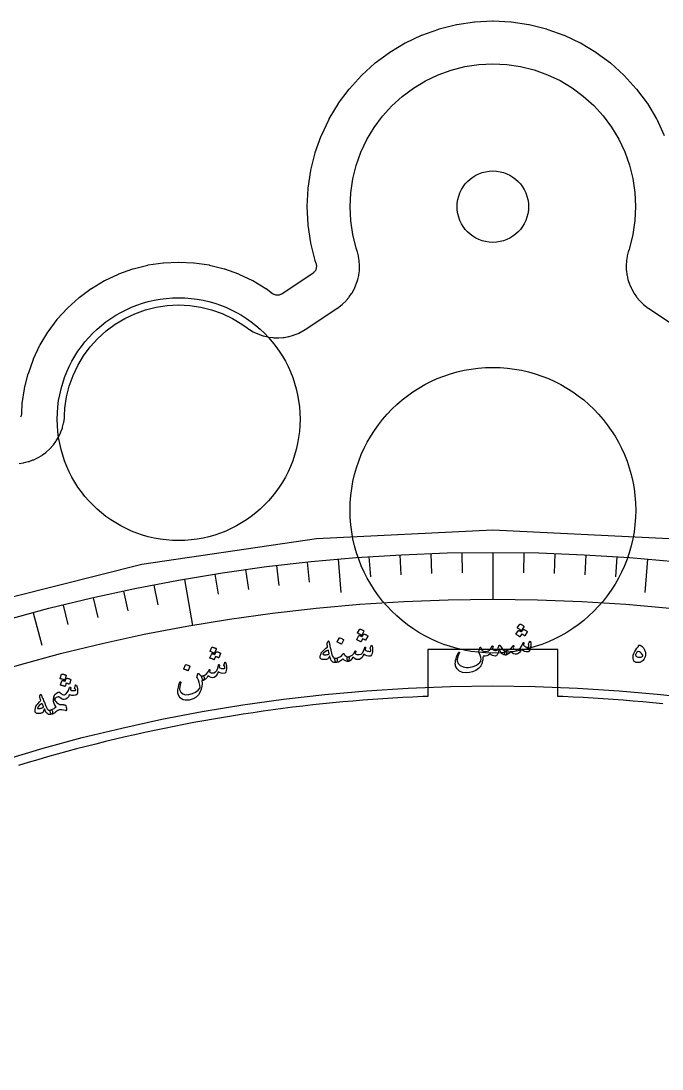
# Model space of a CAD drawing. Header units: millimetres. Extents: x -68 to 68, y -68 to 87.
# Drawn here: x -17.84 to 6.4, y 47.62 to 87.24 of the extents above; entities that cross this region are included whole.
import ezdxf

# ---------------------------------------------------------------- set-up
doc = ezdxf.new("R2010")
doc.units = ezdxf.units.MM
for name, color, linetype in [('CUT_INNER', 6, 'Continuous'), ('CUT_OUTER', 1, 'Continuous'), ('ENGRAVE', 7, 'Continuous'), ('ENGRAVE_FINE', 8, 'Continuous'), ('TEXT', 5, 'Continuous')]:
    doc.layers.add(name, color=color, linetype=linetype)

msp = doc.modelspace()

# ---------------------------------------------------------------- linework, layer by layer
at = {"layer": 'CUT_INNER'}
msp.add_lwpolyline([(6.4308, 61.4268), (6.0538, 61.4651), (5.6765, 61.5011), (5.2991, 61.5348), (4.9214, 61.5661), (4.5435, 61.5952), (4.1655, 61.6219), (3.7873, 61.6463), (3.409, 61.6683), (3.0305, 61.6881), (2.652, 61.7055), (2.4625, 61.7131), (2.4625, 63.4825), (-2.4625, 63.4825), (-2.4625, 61.7131), (-2.652, 61.7055), (-3.0305, 61.6881), (-3.409, 61.6683), (-3.7873, 61.6463), (-4.1655, 61.6219), (-4.5435, 61.5952), (-4.9214, 61.5661), (-5.2991, 61.5348), (-5.6765, 61.5011), (-6.0538, 61.4651), (-6.4308, 61.4268), (-6.8076, 61.3862), (-7.1841, 61.3433), (-7.5604, 61.298), (-7.9364, 61.2505), (-8.312, 61.2006), (-8.6874, 61.1485), (-9.0624, 61.094), (-9.4371, 61.0373), (-9.8115, 60.9782), (-10.1854, 60.9169), (-10.559, 60.8532), (-10.9322, 60.7873), (-11.305, 60.7191), (-11.6774, 60.6485), (-12.0493, 60.5758), (-12.4207, 60.5007), (-12.7917, 60.4233), (-13.1622, 60.3437), (-13.5322, 60.2618), (-13.9017, 60.1776), (-14.2707, 60.0912), (-14.6392, 60.0025), (-15.0071, 59.9116), (-15.3744, 59.8183), (-15.7411, 59.7229), (-16.1073, 59.6252), (-16.4728, 59.5252), (-16.8378, 59.423), (-17.2021, 59.3186), (-17.5657, 59.2119), (-17.9287, 59.103)], dxfattribs=at)
for centre, radius in [((0, 80.2248), 1.35), ((-11.88, 72.1923), 4.59), ((0, 68.7498), 5.4)]:
    msp.add_circle(centre, radius, dxfattribs=at)
at = {"layer": 'CUT_OUTER'}
msp.add_lwpolyline([(-17.8515, 72.2733), (-17.8376, 72.2992), (-17.8263, 72.3264), (-17.8178, 72.3546), (-17.8121, 72.3835), (-17.8092, 72.4128), (-17.7918, 72.7671), (-17.7903, 72.7818), (-17.7069, 73.3438), (-17.7041, 73.3583), (-17.566, 73.9094), (-17.5617, 73.9235), (-17.3703, 74.4585), (-17.3647, 74.4721), (-17.1218, 74.9857), (-17.1148, 74.9987), (-16.8227, 75.486), (-16.8145, 75.4983), (-16.4761, 75.9547), (-16.4667, 75.966), (-16.0852, 76.387), (-16.0748, 76.3974), (-15.6538, 76.779), (-15.6424, 76.7883), (-15.186, 77.1268), (-15.1738, 77.135), (-14.6864, 77.4271), (-14.6734, 77.434), (-14.1598, 77.677), (-14.1462, 77.6826), (-13.6112, 77.874), (-13.5971, 77.8783), (-13.046, 78.0163), (-13.0316, 78.0192), (-12.4695, 78.1026), (-12.4549, 78.104), (-11.8874, 78.1319), (-11.8726, 78.1319), (-11.3051, 78.104), (-11.2905, 78.1026), (-10.7284, 78.0192), (-10.714, 78.0163), (-10.1629, 77.8783), (-10.1488, 77.874), (-9.6138, 77.6826), (-9.6002, 77.677), (-9.0866, 77.434), (-9.0736, 77.4271), (-8.5862, 77.135), (-8.574, 77.1268), (-8.3283, 76.9446), (-8.3029, 76.9277), (-8.2759, 76.9135), (-8.2476, 76.902), (-8.2182, 76.8935), (-8.1882, 76.8881), (-8.1577, 76.8857), (-8.1272, 76.8864), (-8.0969, 76.8903), (-8.0671, 76.8972), (-8.0382, 76.907), (-8.0105, 76.9198), (-7.9842, 76.9353), (-6.7941, 77.7221), (-6.7711, 77.7389), (-6.7498, 77.7579), (-6.7304, 77.7787), (-6.7131, 77.8013), (-6.698, 77.8255), (-6.6852, 77.851), (-6.6749, 77.8776), (-6.6672, 77.905), (-6.6621, 77.933), (-6.6598, 77.9614), (-6.6601, 77.9899), (-6.6631, 78.0183), (-6.6688, 78.0462), (-6.6771, 78.0734), (-6.7152, 78.18), (-6.7195, 78.1941), (-6.8833, 78.8481), (-6.8862, 78.8625), (-6.9851, 79.5294), (-6.9866, 79.544), (-7.0196, 80.2174), (-7.0196, 80.2321), (-6.9866, 80.9055), (-6.9851, 80.9201), (-6.8862, 81.587), (-6.8833, 81.6014), (-6.7195, 82.2554), (-6.7152, 82.2695), (-6.4881, 82.9043), (-6.4825, 82.9179), (-6.1942, 83.5273), (-6.1873, 83.5403), (-5.8407, 84.1186), (-5.8325, 84.1308), (-5.4309, 84.6723), (-5.4216, 84.6837), (-4.9688, 85.1832), (-4.9584, 85.1936), (-4.4589, 85.6464), (-4.4475, 85.6557), (-3.906, 86.0573), (-3.8938, 86.0655), (-3.3155, 86.4121), (-3.3025, 86.419), (-2.6931, 86.7073), (-2.6795, 86.7129), (-2.0447, 86.94), (-2.0307, 86.9443), (-1.3767, 87.1081), (-1.3622, 87.111), (-0.6954, 87.2099), (-0.6807, 87.2113), (-0.0074, 87.2444), (0.0074, 87.2444), (0.6807, 87.2113), (0.6954, 87.2099), (1.3622, 87.111), (1.3767, 87.1081), (2.0307, 86.9443), (2.0447, 86.94), (2.6795, 86.7129), (2.6931, 86.7073), (3.3025, 86.419), (3.3155, 86.4121), (3.8938, 86.0655), (3.906, 86.0573), (4.4475, 85.6557), (4.4589, 85.6464), (4.9584, 85.1936), (4.9688, 85.1832), (5.4216, 84.6837), (5.4309, 84.6723), (5.8325, 84.1308), (5.8407, 84.1186), (6.1873, 83.5403), (6.1942, 83.5273), (6.4825, 82.9179)], dxfattribs=at)
at = {"layer": 'ENGRAVE'}
for points in [[(-17.906, 70.5185), (-17.7487, 70.5419), (-17.7199, 70.5476), (-17.5657, 70.5862), (-17.5375, 70.5948), (-17.3878, 70.6483), (-17.3606, 70.6596), (-17.2169, 70.7276), (-17.1909, 70.7415), (-17.0546, 70.8232), (-17.0301, 70.8395), (-16.9024, 70.9342), (-16.8796, 70.9529), (-16.7618, 71.0597), (-16.741, 71.0805), (-16.6342, 71.1983), (-16.6156, 71.2211), (-16.5209, 71.3487), (-16.5045, 71.3732), (-16.4228, 71.5096), (-16.4089, 71.5356), (-16.3409, 71.6793), (-16.3297, 71.7065), (-16.2761, 71.8562), (-16.2676, 71.8843), (-16.2289, 72.0385), (-16.2232, 72.0674), (-16.1999, 72.2247), (-16.197, 72.254), (-16.1911, 72.3333), (-16.1776, 72.6092), (-16.1158, 73.0294), (-16.0133, 73.4405), (-15.8711, 73.8396), (-15.6904, 74.2229), (-15.473, 74.5866), (-15.221, 74.9272), (-14.9368, 75.2416), (-14.6232, 75.5265), (-14.2832, 75.7793), (-13.9201, 75.9976), (-13.5372, 76.1792), (-13.1385, 76.3225), (-12.7276, 76.426), (-12.3085, 76.4886), (-11.8853, 76.51), (-11.4621, 76.4897), (-11.0429, 76.428), (-10.6318, 76.3256), (-10.2326, 76.1833), (-9.8494, 76.0027), (-9.485, 75.7848), (-9.2904, 75.6413), (-9.2259, 75.596), (-9.2005, 75.5791), (-9.0587, 75.4948), (-9.0317, 75.4805), (-8.882, 75.4111), (-8.8537, 75.3997), (-8.6978, 75.3459), (-8.6685, 75.3374), (-8.5079, 75.2996), (-8.4779, 75.2942), (-8.3143, 75.273), (-8.2838, 75.2706), (-8.119, 75.2662), (-8.0884, 75.2669), (-7.924, 75.2792), (-7.8937, 75.2831), (-7.7313, 75.3121), (-7.7015, 75.319), (-7.543, 75.3643), (-7.5141, 75.3742), (-7.3609, 75.4354), (-7.3332, 75.4482), (-7.187, 75.5247), (-7.1607, 75.5402), (-7.0908, 75.584), (-5.9007, 76.3707), (-5.8375, 76.4147), (-5.8145, 76.4315), (-5.6948, 76.5282), (-5.6735, 76.5471), (-5.5635, 76.6547), (-5.5441, 76.6755), (-5.4448, 76.7931), (-5.4274, 76.8157), (-5.3397, 76.9421), (-5.3246, 76.9663), (-5.2493, 77.1004), (-5.2365, 77.1259), (-5.1743, 77.2666), (-5.164, 77.2932), (-5.1154, 77.4392), (-5.1077, 77.4666), (-5.0731, 77.6166), (-5.068, 77.6446), (-5.0479, 77.7972), (-5.0455, 77.8256), (-5.0399, 77.9793), (-5.0402, 78.0078), (-5.0492, 78.1614), (-5.0522, 78.1898), (-5.0757, 78.3418), (-5.0814, 78.3697), (-5.1193, 78.5189), (-5.1276, 78.5461), (-5.1518, 78.6192), (-5.1634, 78.6517), (-5.2929, 79.1662), (-5.3711, 79.6901), (-5.3977, 80.2191), (-5.3722, 80.7482), (-5.2951, 81.2723), (-5.1669, 81.7862), (-4.989, 82.2852), (-4.763, 82.7642), (-4.4912, 83.2189), (-4.1761, 83.6447), (-3.8207, 84.0375), (-3.4286, 84.3937), (-3.0035, 84.7096), (-2.5494, 84.9824), (-2.0708, 85.2094), (-1.5723, 85.3884), (-1.0586, 85.5176), (-0.5347, 85.5959), (-0.0057, 85.6225), (0.5234, 85.597), (1.0475, 85.5198), (1.5615, 85.3917), (2.0604, 85.2137), (2.5395, 84.9878), (2.9941, 84.7159), (3.4199, 84.4008), (3.8127, 84.0455), (4.1689, 83.6534), (4.4849, 83.2283), (4.7577, 82.7742), (4.9846, 82.2956), (5.1636, 81.797), (5.2929, 81.2834), (5.3711, 80.7595), (5.3977, 80.2304), (5.3722, 79.7013), (5.2951, 79.1773), (5.166, 78.6597), (5.1487, 78.6106), (5.1276, 78.5461), (5.1193, 78.5189), (5.0814, 78.3697), (5.0757, 78.3418), (5.0522, 78.1898), (5.0492, 78.1614), (5.0402, 78.0078), (5.0399, 77.9793), (5.0455, 77.8256), (5.0479, 77.7972), (5.068, 77.6446), (5.0731, 77.6166), (5.1077, 77.4666), (5.1154, 77.4392), (5.164, 77.2932), (5.1743, 77.2666), (5.2365, 77.1259), (5.2493, 77.1004), (5.3246, 76.9663), (5.3397, 76.9421), (5.4274, 76.8157), (5.4448, 76.7931), (5.5441, 76.6755), (5.5635, 76.6547), (5.6735, 76.5471), (5.6948, 76.5282), (5.8145, 76.4315), (5.8375, 76.4147), (5.9007, 76.3707), (7.0908, 75.584)], [(6.6652, 67.6726), (0, 68), (-6.6652, 67.6726), (-13.2661, 66.6934), (-19.7394, 65.0719)], [(0, 67.1557), (0, 65.3886)], [(-5.853, 66.9002), (-5.743, 65.6428)], [(5.853, 66.9002), (5.743, 65.6428)], [(-11.6615, 66.1355), (-11.3546, 64.3952)], [(-17.3812, 64.8675), (-17.0545, 63.6482)]]:
    msp.add_lwpolyline(points, dxfattribs=at)
for radius in [67.1557, 65.3886, 62.1068]:
    msp.add_circle((0, 0), radius, dxfattribs=at)
at = {"layer": 'ENGRAVE_FINE'}
for points in [[(-4.6845, 66.9922), (-4.6317, 66.2367)], [(-3.5147, 67.0637), (-3.475, 66.3074)], [(-2.3437, 67.1148), (-2.3173, 66.358)], [(-1.172, 67.1455), (-1.1588, 66.3883)], [(1.172, 67.1455), (1.1588, 66.3883)], [(2.3437, 67.1148), (2.3173, 66.358)], [(3.5147, 67.0637), (3.475, 66.3074)], [(4.6845, 66.9922), (4.6317, 66.2367)], [(-8.1842, 66.6552), (-8.0919, 65.9035)], [(-7.0197, 66.7879), (-6.9405, 66.0347)], [(-10.5055, 66.329), (-10.387, 65.5809)], [(-9.3463, 66.5022), (-9.2409, 65.7522)], [(-12.8139, 65.9219), (-12.6694, 65.1785)], [(-15.1068, 65.4346), (-14.9364, 64.6966)], [(-13.9625, 65.6882), (-13.805, 64.9474)], [(-16.2464, 65.1609), (-16.0632, 64.4261)]]:
    msp.add_lwpolyline(points, dxfattribs=at)
at = {"layer": 'TEXT'}
for points in [[(-5.0348, 64.2514), (-5.0326, 64.2539), (-5.0294, 64.2556), (-5.0251, 64.2564), (-5.0199, 64.2563), (-5.0005, 64.2508), (-4.9818, 64.2446), (-4.9636, 64.2376), (-4.9459, 64.2299), (-4.9286, 64.2212), (-4.9117, 64.2117), (-4.895, 64.2011), (-4.8786, 64.1896), (-4.8745, 64.1853), (-4.8722, 64.1811), (-4.8719, 64.1769), (-4.8735, 64.1729), (-4.9538, 64.0229), (-4.957, 64.02), (-4.9612, 64.0194), (-4.9666, 64.0212), (-4.9731, 64.0251), (-4.9788, 64.0285), (-4.9876, 64.0335), (-4.9997, 64.0401), (-5.0151, 64.0484), (-5.0339, 64.0583), (-5.0565, 64.0698), (-5.0827, 64.0828), (-5.1127, 64.0975), (-5.1167, 64.1), (-5.1189, 64.1027), (-5.1191, 64.1055), (-5.1174, 64.1085)], [(1.1486, 64.2417), (1.151, 64.244), (1.1544, 64.2454), (1.1587, 64.2458), (1.1639, 64.2452), (1.1826, 64.2379), (1.2006, 64.2299), (1.218, 64.2212), (1.2348, 64.2118), (1.2511, 64.2016), (1.267, 64.1904), (1.2826, 64.1783), (1.2977, 64.1652), (1.3006, 64.1613), (1.3018, 64.1571), (1.3014, 64.1528), (1.2993, 64.1482), (1.2052, 64.0065), (1.2027, 64.0047), (1.199, 64.0048), (1.1942, 64.0068), (1.1882, 64.0106), (1.1843, 64.0133), (1.1781, 64.0174), (1.1697, 64.023), (1.1591, 64.0301), (1.1462, 64.0384), (1.1311, 64.048), (1.1138, 64.0588), (1.0942, 64.0708), (1.026, 63.9662), (1.0226, 63.9637), (1.0183, 63.9635), (1.0132, 63.9657), (1.0071, 63.9703), (1.0018, 63.9742), (0.9934, 63.98), (0.9821, 63.9877), (0.9676, 63.9974), (0.9498, 64.009), (0.9286, 64.0225), (0.9037, 64.0379), (0.8753, 64.0553), (0.8724, 64.0582), (0.8711, 64.0611), (0.8715, 64.0639), (0.8736, 64.0667), (0.9688, 64.2013), (0.9712, 64.2036), (0.9746, 64.2049), (0.9788, 64.2053), (0.9841, 64.2048), (0.9973, 64.1997), (1.0104, 64.1942), (1.0233, 64.1884), (1.0361, 64.1823), (1.0487, 64.1756), (1.0609, 64.1684), (1.0727, 64.1606), (1.0842, 64.1522)], [(1.0202, 64.4402), (1.0226, 64.4426), (1.026, 64.4439), (1.0303, 64.4443), (1.0356, 64.4438), (1.0543, 64.4365), (1.0724, 64.4285), (1.0898, 64.4199), (1.1067, 64.4105), (1.1231, 64.4003), (1.1391, 64.3892), (1.1547, 64.3771), (1.1699, 64.3641), (1.1737, 64.3594), (1.1755, 64.355), (1.1754, 64.3509), (1.1734, 64.347), (1.0794, 64.2052), (1.076, 64.2026), (1.0717, 64.2025), (1.0665, 64.2047), (1.0604, 64.2092), (1.0551, 64.2131), (1.0467, 64.2189), (1.0353, 64.2266), (1.0208, 64.2363), (1.003, 64.2479), (0.9816, 64.2615), (0.9567, 64.277), (0.9282, 64.2944), (0.9244, 64.2973), (0.9226, 64.3001), (0.9226, 64.3029), (0.9246, 64.3057)], [(-6.2296, 63.7956), (-6.2196, 63.8085), (-6.211, 63.8107), (-6.2037, 63.8024), (-6.1978, 63.7836), (-6.1954, 63.7721), (-6.1918, 63.7562), (-6.1871, 63.7359), (-6.1813, 63.7112), (-6.1744, 63.6819), (-6.1665, 63.6477), (-6.1577, 63.6086), (-6.148, 63.5646), (-6.1384, 63.5213), (-6.1298, 63.4826), (-6.1223, 63.4485), (-6.1158, 63.4188), (-6.1104, 63.3938), (-6.106, 63.3735), (-6.1027, 63.358), (-6.1004, 63.3473), (-6.0842, 63.2797), (-6.0652, 63.2278), (-6.0436, 63.1916), (-6.0191, 63.1711), (-6.0026, 63.1638), (-5.9831, 63.1598), (-5.9606, 63.1592), (-5.9351, 63.162), (-5.9197, 63.1609), (-5.9074, 63.1546), (-5.8982, 63.143), (-5.892, 63.1262), (-5.8884, 63.1056), (-5.8872, 63.0845), (-5.8882, 63.0629), (-5.8916, 63.0409), (-5.8968, 63.0219), (-5.9031, 63.0076), (-5.9106, 62.9979), (-5.9192, 62.9928), (-5.9682, 62.9887), (-6.0112, 62.9936), (-6.0482, 63.0076), (-6.0794, 63.0307), (-6.1071, 63.0663), (-6.1318, 63.1143), (-6.1536, 63.1746), (-6.1723, 63.2474), (-6.1944, 63.1998), (-6.2178, 63.1618), (-6.2427, 63.1334), (-6.269, 63.1145), (-6.291, 63.1065), (-6.3173, 63.1017), (-6.348, 63.0999), (-6.383, 63.1012), (-6.4202, 63.1057), (-6.4518, 63.1122), (-6.4776, 63.1208), (-6.4977, 63.1313), (-6.5145, 63.1451), (-6.5263, 63.1601), (-6.5329, 63.1764), (-6.5345, 63.1939), (-6.5324, 63.2162), (-6.5275, 63.2411), (-6.5198, 63.2687), (-6.5093, 63.299), (-6.4972, 63.3295), (-6.4864, 63.354), (-6.4769, 63.3724), (-6.4687, 63.3847), (-6.4212, 63.4365), (-6.3686, 63.4859), (-6.311, 63.5329), (-6.2483, 63.5776), (-6.2543, 63.6134), (-6.2591, 63.6443), (-6.2628, 63.6704), (-6.2652, 63.6916), (-6.2659, 63.7096), (-6.2643, 63.7258), (-6.2604, 63.7405), (-6.2541, 63.7534)], [(-5.8035, 63.9192), (-5.8013, 63.9218), (-5.7981, 63.9235), (-5.7939, 63.9243), (-5.7886, 63.9244), (-5.7504, 63.9129), (-5.7141, 63.8979), (-5.6796, 63.8794), (-5.6469, 63.8574), (-5.6437, 63.8539), (-5.642, 63.8503), (-5.642, 63.8465), (-5.6437, 63.8425), (-5.7199, 63.6917), (-5.7229, 63.688), (-5.7271, 63.6868), (-5.7325, 63.6881), (-5.739, 63.6919), (-5.7446, 63.6952), (-5.7535, 63.7001), (-5.7657, 63.7065), (-5.7811, 63.7146), (-5.7999, 63.7243), (-5.8225, 63.7355), (-5.8488, 63.7483), (-5.8789, 63.7626), (-5.8829, 63.765), (-5.8851, 63.7677), (-5.8854, 63.7705), (-5.8837, 63.7735)], [(-4.8883, 64.0658), (-4.8861, 64.0683), (-4.8829, 64.07), (-4.8787, 64.0708), (-4.8734, 64.0707), (-4.8542, 64.0652), (-4.8355, 64.0589), (-4.8173, 64.0519), (-4.7997, 64.0441), (-4.7825, 64.0354), (-4.7656, 64.0258), (-4.749, 64.0152), (-4.7327, 64.0036), (-4.7294, 64), (-4.7278, 63.9959), (-4.7279, 63.9916), (-4.7295, 63.9868), (-4.8099, 63.8369), (-4.8122, 63.8349), (-4.8159, 63.8346), (-4.8209, 63.8361), (-4.8272, 63.8394), (-4.8314, 63.8417), (-4.8379, 63.8452), (-4.8468, 63.85), (-4.858, 63.856), (-4.8716, 63.8631), (-4.8875, 63.8713), (-4.9058, 63.8804), (-4.9264, 63.8905), (-4.9846, 63.78), (-4.9877, 63.7771), (-4.9919, 63.7766), (-4.9973, 63.7783), (-5.0038, 63.7823), (-5.0094, 63.7856), (-5.0182, 63.7906), (-5.0303, 63.7972), (-5.0456, 63.8055), (-5.0644, 63.8154), (-5.0868, 63.8268), (-5.113, 63.8399), (-5.1429, 63.8545), (-5.1461, 63.8571), (-5.1476, 63.8598), (-5.1475, 63.8627), (-5.1457, 63.8657), (-5.0636, 64.0086), (-5.0614, 64.0111), (-5.0582, 64.0128), (-5.0539, 64.0136), (-5.0487, 64.0136), (-5.0351, 64.0097), (-5.0215, 64.0055), (-5.0081, 64.0009), (-4.9947, 63.996), (-4.9816, 63.9906), (-4.9688, 63.9845), (-4.9563, 63.9779), (-4.9441, 63.9706)], [(1.4019, 63.7929), (1.4061, 63.7957), (1.411, 63.7946), (1.4164, 63.7898), (1.4225, 63.7812), (1.4289, 63.7666), (1.4335, 63.746), (1.4364, 63.7192), (1.4374, 63.6864), (1.4371, 63.6491), (1.4343, 63.6128), (1.4289, 63.5775), (1.421, 63.5433), (1.3985, 63.4767), (1.3742, 63.4291), (1.3479, 63.4004), (1.3197, 63.3906), (1.2536, 63.3959), (1.1927, 63.4144), (1.1369, 63.4462), (1.0862, 63.4913), (1.0497, 63.4222), (1.007, 63.3685), (0.958, 63.3302), (0.9027, 63.3073), (0.845, 63.3029), (0.7868, 63.3183), (0.7281, 63.3534), (0.6689, 63.4084), (0.6198, 63.3469), (0.572, 63.3031), (0.5253, 63.277), (0.4797, 63.2685), (0.4706, 63.2738), (0.462, 63.2894), (0.454, 63.3154), (0.4465, 63.3518), (0.4439, 63.3877), (0.4488, 63.4141), (0.4611, 63.431), (0.481, 63.4384), (0.568, 63.4574), (0.6444, 63.495), (0.7102, 63.5513), (0.7656, 63.6263), (0.7686, 63.6304), (0.7718, 63.6333), (0.7753, 63.635), (0.7789, 63.6356), (0.7834, 63.635), (0.7874, 63.6336), (0.7909, 63.6312), (0.794, 63.6278), (0.7956, 63.6177), (0.7912, 63.6005), (0.7809, 63.5763), (0.7646, 63.5451), (0.7852, 63.5207), (0.8174, 63.5024), (0.8611, 63.4904), (0.9165, 63.4846), (0.9858, 63.4981), (1.047, 63.5444), (1.1002, 63.6236), (1.1453, 63.7358), (1.1475, 63.7415), (1.1502, 63.7456), (1.1533, 63.748), (1.1568, 63.7488), (1.1622, 63.7482), (1.1667, 63.7467), (1.1706, 63.7443), (1.1737, 63.7409), (1.176, 63.7361), (1.1773, 63.7314), (1.1777, 63.7267), (1.1772, 63.722), (1.1568, 63.643), (1.1785, 63.623), (1.2047, 63.6053), (1.2355, 63.5899), (1.2707, 63.5767), (1.3051, 63.5678), (1.3314, 63.5655), (1.3495, 63.5697), (1.3595, 63.5805), (1.3631, 63.5972), (1.3618, 63.621), (1.3557, 63.6521), (1.3448, 63.6903), (1.3471, 63.701), (1.3573, 63.7217), (1.3756, 63.7523), (1.4019, 63.7929)], [(-10.4609, 63.3947), (-10.459, 63.3974), (-10.4559, 63.3993), (-10.4518, 63.4005), (-10.4465, 63.4009), (-10.4269, 63.3971), (-10.4077, 63.3924), (-10.389, 63.387), (-10.3708, 63.3808), (-10.3529, 63.3737), (-10.3352, 63.3656), (-10.3178, 63.3565), (-10.3005, 63.3464), (-10.2969, 63.343), (-10.295, 63.3391), (-10.2946, 63.3348), (-10.2959, 63.3299), (-10.3628, 63.1736), (-10.365, 63.1713), (-10.3686, 63.1707), (-10.3737, 63.1718), (-10.3803, 63.1745), (-10.3847, 63.1765), (-10.3915, 63.1794), (-10.4007, 63.1834), (-10.4125, 63.1884), (-10.4266, 63.1943), (-10.4432, 63.201), (-10.4622, 63.2085), (-10.4836, 63.2168), (-10.5319, 63.1016), (-10.5347, 63.0985), (-10.5389, 63.0976), (-10.5444, 63.0988), (-10.5512, 63.1022), (-10.5571, 63.105), (-10.5663, 63.1092), (-10.5789, 63.1148), (-10.5949, 63.1217), (-10.6145, 63.1299), (-10.6378, 63.1393), (-10.6651, 63.1501), (-10.6961, 63.1621), (-10.6995, 63.1643), (-10.7013, 63.1669), (-10.7014, 63.1698), (-10.6999, 63.1729), (-10.6305, 63.3224), (-10.6286, 63.3252), (-10.6255, 63.3271), (-10.6214, 63.3283), (-10.6161, 63.3287), (-10.6022, 63.326), (-10.5884, 63.323), (-10.5746, 63.3197), (-10.5609, 63.3159), (-10.5473, 63.3117), (-10.534, 63.3068), (-10.521, 63.3012), (-10.5082, 63.295)], [(-10.6231, 63.5668), (-10.6211, 63.5695), (-10.618, 63.5715), (-10.6139, 63.5726), (-10.6086, 63.573), (-10.5889, 63.5693), (-10.5697, 63.5647), (-10.5509, 63.5593), (-10.5326, 63.5531), (-10.5147, 63.5461), (-10.4969, 63.538), (-10.4794, 63.5289), (-10.4621, 63.5189), (-10.4576, 63.5149), (-10.455, 63.5109), (-10.4543, 63.5069), (-10.4555, 63.5027), (-10.5225, 63.3462), (-10.5253, 63.3431), (-10.5295, 63.3422), (-10.535, 63.3434), (-10.5419, 63.3468), (-10.5478, 63.3497), (-10.5571, 63.3539), (-10.5697, 63.3594), (-10.5857, 63.3663), (-10.6053, 63.3745), (-10.6288, 63.384), (-10.6561, 63.3947), (-10.6872, 63.4067), (-10.6915, 63.4089), (-10.6938, 63.4113), (-10.6943, 63.4141), (-10.6929, 63.4172)], [(-6.2238, 63.4642), (-6.2898, 63.4342), (-6.3448, 63.3996), (-6.3888, 63.3607), (-6.422, 63.3174), (-6.4239, 63.3117), (-6.4233, 63.3068), (-6.4201, 63.3026), (-6.4144, 63.2992), (-6.394, 63.2928), (-6.3721, 63.2885), (-6.3487, 63.2864), (-6.324, 63.2864), (-6.2978, 63.2886), (-6.2701, 63.293), (-6.241, 63.2995), (-6.2104, 63.3081), (-6.2058, 63.3101), (-6.201, 63.3133), (-6.1961, 63.3177), (-6.191, 63.3233), (-6.1937, 63.3386), (-6.1967, 63.3545), (-6.2002, 63.3711), (-6.2041, 63.3884), (-6.2084, 63.4064), (-6.2131, 63.425), (-6.2183, 63.4443), (-6.2238, 63.4642)], [(-4.594, 63.6428), (-4.5901, 63.6459), (-4.5852, 63.6453), (-4.5793, 63.641), (-4.5724, 63.633), (-4.5647, 63.6191), (-4.5581, 63.599), (-4.5528, 63.5726), (-4.5487, 63.54), (-4.5454, 63.5029), (-4.5448, 63.4665), (-4.5469, 63.4308), (-4.5516, 63.396), (-4.5677, 63.3276), (-4.5875, 63.2779), (-4.6109, 63.2469), (-4.6381, 63.2345), (-4.7044, 63.2335), (-4.7668, 63.2462), (-4.8253, 63.2727), (-4.88, 63.3128), (-4.9098, 63.2406), (-4.9473, 63.1831), (-4.9925, 63.1404), (-5.0454, 63.1124), (-5.1025, 63.1026), (-5.1618, 63.1124), (-5.2236, 63.1419), (-5.2877, 63.1911), (-5.3307, 63.1253), (-5.3743, 63.0772), (-5.4183, 63.0468), (-5.4629, 63.034), (-5.4725, 63.0384), (-5.4825, 63.0532), (-5.4929, 63.0783), (-5.5038, 63.1139), (-5.5097, 63.1493), (-5.5074, 63.1761), (-5.4966, 63.1941), (-5.4776, 63.2033), (-5.3928, 63.2304), (-5.3202, 63.275), (-5.2599, 63.3372), (-5.2119, 63.4171), (-5.2093, 63.4214), (-5.2063, 63.4246), (-5.2031, 63.4267), (-5.1995, 63.4276), (-5.1949, 63.4275), (-5.1908, 63.4264), (-5.1871, 63.4243), (-5.1838, 63.4213), (-5.1812, 63.4113), (-5.1839, 63.3938), (-5.1919, 63.3688), (-5.2052, 63.3362), (-5.1824, 63.3138), (-5.1487, 63.2987), (-5.104, 63.2908), (-5.0483, 63.2902), (-4.9806, 63.3101), (-4.924, 63.362), (-4.8785, 63.4458), (-4.8442, 63.5617), (-4.8425, 63.5676), (-4.8402, 63.572), (-4.8373, 63.5747), (-4.8339, 63.5758), (-4.8285, 63.5757), (-4.8238, 63.5746), (-4.8197, 63.5726), (-4.8163, 63.5695), (-4.8136, 63.565), (-4.8118, 63.5604), (-4.811, 63.5557), (-4.8111, 63.551), (-4.824, 63.4705), (-4.8005, 63.4526), (-4.7727, 63.4374), (-4.7406, 63.4249), (-4.7043, 63.4151), (-4.6693, 63.4095), (-4.6429, 63.4097), (-4.6252, 63.4156), (-4.6163, 63.4273), (-4.6143, 63.4442), (-4.6178, 63.4678), (-4.6268, 63.4982), (-4.6412, 63.5352), (-4.64, 63.5461), (-4.6317, 63.5676), (-4.6164, 63.5998), (-4.594, 63.6428)], [(0.2218, 63.6154), (0.2255, 63.6249), (0.2308, 63.6328), (0.2378, 63.6391), (0.2464, 63.6436), (0.2577, 63.6454), (0.2686, 63.6412), (0.2793, 63.6311), (0.2898, 63.6151), (0.3361, 63.5374), (0.3833, 63.482), (0.4316, 63.449), (0.481, 63.4384), (0.5047, 63.4323), (0.5193, 63.4126), (0.5249, 63.3793), (0.5215, 63.3324), (0.5152, 63.3043), (0.5061, 63.2843), (0.4943, 63.2724), (0.4797, 63.2685), (0.4135, 63.2823), (0.3537, 63.3227), (0.3004, 63.3896), (0.2534, 63.4831), (0.2495, 63.4915), (0.2454, 63.494), (0.241, 63.4906), (0.2364, 63.4813), (0.2142, 63.4118), (0.195, 63.3559), (0.1791, 63.3137), (0.1662, 63.2852), (0.1533, 63.2646), (0.1375, 63.2499), (0.1186, 63.2411), (0.0966, 63.2381), (0.0432, 63.2428), (-0.0084, 63.2585), (-0.0582, 63.2853), (-0.1062, 63.3231), (-0.1601, 63.2755), (-0.2224, 63.2444), (-0.2932, 63.2298), (-0.3724, 63.2315), (-0.3747, 63.1819), (-0.3784, 63.1351), (-0.3835, 63.0912), (-0.3901, 63.0501), (-0.398, 63.0117), (-0.4074, 62.9759), (-0.4181, 62.9427), (-0.4303, 62.912), (-0.4501, 62.8712), (-0.4745, 62.8339), (-0.5036, 62.8), (-0.5374, 62.7696), (-0.6486, 62.6954), (-0.764, 62.6427), (-0.8837, 62.6114), (-1.0078, 62.6015), (-1.1505, 62.6192), (-1.2647, 62.6681), (-1.3503, 62.7483), (-1.4075, 62.86), (-1.4166, 62.8996), (-1.4198, 62.9471), (-1.4171, 63.0025), (-1.4084, 63.0658), (-1.3926, 63.1357), (-1.3685, 63.2107), (-1.3359, 63.2908), (-1.2949, 63.376), (-1.2912, 63.3819), (-1.2871, 63.3861), (-1.2828, 63.3887), (-1.2783, 63.3896), (-1.2721, 63.3891), (-1.2669, 63.3874), (-1.2626, 63.3846), (-1.2593, 63.3805), (-1.2571, 63.3757), (-1.2563, 63.3707), (-1.2569, 63.3653), (-1.2589, 63.3598), (-1.3065, 63.2574), (-1.3372, 63.1717), (-1.351, 63.1026), (-1.3482, 63.0501), (-1.3052, 62.9531), (-1.2316, 62.8797), (-1.1273, 62.83), (-0.9924, 62.8037), (-0.9259, 62.8022), (-0.8551, 62.8105), (-0.7799, 62.8287), (-0.7004, 62.8568), (-0.6208, 62.8939), (-0.5528, 62.9375), (-0.4965, 62.9875), (-0.4518, 63.044), (-0.4412, 63.1189), (-0.4496, 63.196), (-0.477, 63.2754), (-0.5236, 63.3569), (-0.5282, 63.3662), (-0.5308, 63.3752), (-0.5312, 63.3841), (-0.5295, 63.3927), (-0.4875, 63.5497), (-0.4814, 63.5639), (-0.4744, 63.5706), (-0.4664, 63.5697), (-0.4574, 63.5613), (-0.4452, 63.5385), (-0.4335, 63.5133), (-0.4222, 63.4858), (-0.4114, 63.4559), (-0.3917, 63.4304), (-0.3519, 63.4161), (-0.2919, 63.413), (-0.2117, 63.421), (-0.1683, 63.4335), (-0.1304, 63.4557), (-0.0978, 63.4875), (-0.0707, 63.5289), (-0.067, 63.5348), (-0.0636, 63.5409), (-0.0605, 63.5475), (-0.0575, 63.5544), (-0.0547, 63.5615), (-0.0519, 63.5688), (-0.049, 63.5762), (-0.0462, 63.5837), (-0.0405, 63.5978), (-0.0344, 63.6082), (-0.0282, 63.6148), (-0.0217, 63.6177), (-0.016, 63.6178), (-0.0104, 63.6163), (-0.0047, 63.6131), (0.0009, 63.6082), (0.0057, 63.6032), (0.0085, 63.5974), (0.0094, 63.5909), (0.0085, 63.5837), (-0.0104, 63.5289), (-0.0127, 63.5123), (-0.0104, 63.4983), (-0.0033, 63.4868), (0.0085, 63.478), (0.0455, 63.4611), (0.0833, 63.452), (0.1218, 63.4506), (0.161, 63.457), (0.174, 63.469), (0.1884, 63.4994), (0.2044, 63.5482), (0.2218, 63.6154)], [(5.518, 63.647), (5.5348, 63.653), (5.5532, 63.6529), (5.5733, 63.6468), (5.5949, 63.6346), (5.6476, 63.5923), (5.6911, 63.5455), (5.7253, 63.4943), (5.7503, 63.4388), (5.7659, 63.3818), (5.7717, 63.3245), (5.7678, 63.2669), (5.7541, 63.2091), (5.7341, 63.157), (5.7089, 63.1113), (5.6783, 63.072), (5.6425, 63.0391), (5.6031, 63.0136), (5.5619, 62.9965), (5.5188, 62.9878), (5.474, 62.9876), (5.4162, 62.9969), (5.3701, 63.0174), (5.3359, 63.0492), (5.3134, 63.0923), (5.302, 63.1433), (5.3012, 63.2008), (5.3112, 63.2647), (5.3319, 63.3351), (5.362, 63.4074), (5.4001, 63.4752), (5.4462, 63.5385), (5.5004, 63.5974), (5.5023, 63.6002), (5.5039, 63.6051), (5.5052, 63.6122), (5.5062, 63.6215), (5.5077, 63.6315), (5.5101, 63.6391), (5.5136, 63.6443), (5.518, 63.647)], [(5.6612, 63.2269), (5.6699, 63.2361), (5.6721, 63.2487), (5.6677, 63.2647), (5.6568, 63.2842), (5.6175, 63.3355), (5.578, 63.3727), (5.5385, 63.3956), (5.4988, 63.4042), (5.4795, 63.4025), (5.4609, 63.3938), (5.4433, 63.3781), (5.4264, 63.3555), (5.4123, 63.3308), (5.403, 63.3087), (5.3984, 63.2893), (5.3985, 63.2726), (5.409, 63.2411), (5.4297, 63.2174), (5.4605, 63.2016), (5.5013, 63.1937), (5.5472, 63.1926), (5.5891, 63.1978), (5.6271, 63.2092), (5.6612, 63.2269)], [(-10.1308, 62.999), (-10.1272, 63.0024), (-10.1222, 63.0023), (-10.116, 62.9985), (-10.1085, 62.9911), (-10.0995, 62.978), (-10.0913, 62.9585), (-10.0837, 62.9327), (-10.0767, 62.9006), (-10.0702, 62.8639), (-10.0665, 62.8277), (-10.0654, 62.792), (-10.0671, 62.7568), (-10.0771, 62.6873), (-10.0925, 62.6361), (-10.1132, 62.6031), (-10.1391, 62.5884), (-10.2051, 62.5816), (-10.2684, 62.5889), (-10.329, 62.6101), (-10.3869, 62.6454), (-10.4104, 62.5708), (-10.4427, 62.5103), (-10.484, 62.4637), (-10.5343, 62.4312), (-10.5902, 62.4165), (-10.6502, 62.4211), (-10.7143, 62.4451), (-10.7824, 62.4885), (-10.8196, 62.4192), (-10.8588, 62.3675), (-10.9, 62.3333), (-10.9433, 62.3167), (-10.9532, 62.3203), (-10.9645, 62.3341), (-10.9771, 62.3582), (-10.991, 62.3927), (-11, 62.4275), (-11, 62.4544), (-10.9909, 62.4732), (-10.9727, 62.4841), (-10.8906, 62.5185), (-10.8222, 62.5692), (-10.7676, 62.6365), (-10.7266, 62.7202), (-10.7244, 62.7248), (-10.7218, 62.7283), (-10.7187, 62.7306), (-10.7152, 62.7318), (-10.7107, 62.7321), (-10.7065, 62.7313), (-10.7026, 62.7296), (-10.699, 62.7269), (-10.6956, 62.7172), (-10.6968, 62.6995), (-10.7025, 62.6738), (-10.7129, 62.6402), (-10.6883, 62.6199), (-10.6534, 62.6078), (-10.6082, 62.6039), (-10.5526, 62.6081), (-10.4869, 62.6339), (-10.435, 62.6905), (-10.3971, 62.778), (-10.373, 62.8964), (-10.3718, 62.9025), (-10.3699, 62.907), (-10.3673, 62.9099), (-10.3639, 62.9113), (-10.3586, 62.9117), (-10.3538, 62.9111), (-10.3496, 62.9094), (-10.3459, 62.9066), (-10.3428, 62.9023), (-10.3406, 62.8979), (-10.3394, 62.8933), (-10.3391, 62.8886), (-10.3449, 62.8073), (-10.3199, 62.7916), (-10.2909, 62.7789), (-10.2579, 62.7692), (-10.2209, 62.7626), (-10.1854, 62.7601), (-10.1592, 62.7625), (-10.1421, 62.77), (-10.1342, 62.7824), (-10.1337, 62.7994), (-10.1393, 62.8227), (-10.1509, 62.8521), (-10.1685, 62.8877), (-10.1682, 62.8987), (-10.1618, 62.9208), (-10.1494, 62.9543), (-10.1308, 62.999)], [(-5.4776, 63.2033), (-5.4623, 63.1998), (-5.451, 63.1957), (-5.4436, 63.191), (-5.4402, 63.1857), (-5.4381, 63.1773), (-5.4367, 63.167), (-5.4361, 63.1548), (-5.4363, 63.1405), (-5.4395, 63.0947), (-5.4451, 63.0616), (-5.4529, 63.0414), (-5.4629, 63.034), (-5.5141, 63.0368), (-5.5665, 63.0539), (-5.6202, 63.0852), (-5.6752, 63.1309), (-5.7193, 63.0806), (-5.7746, 63.0408), (-5.8412, 63.0116), (-5.9192, 62.9928), (-5.9279, 62.9938), (-5.9353, 62.9984), (-5.9413, 63.0067), (-5.9461, 63.0187), (-5.9686, 63.0963), (-5.971, 63.1049), (-5.9712, 63.1145), (-5.9691, 63.125), (-5.9648, 63.1364), (-5.9594, 63.1455), (-5.9526, 63.1527), (-5.9445, 63.1583), (-5.9351, 63.162), (-5.8417, 63.1849), (-5.7662, 63.2174), (-5.7086, 63.2596), (-5.6687, 63.3115), (-5.6642, 63.3186), (-5.6585, 63.3238), (-5.6517, 63.3273), (-5.6438, 63.3289), (-5.6363, 63.3285), (-5.6307, 63.3258), (-5.6271, 63.3208), (-5.6254, 63.3135), (-5.6245, 63.3065), (-5.6233, 63.3004), (-5.6216, 63.2954), (-5.6196, 63.2913), (-5.5847, 63.2561), (-5.5494, 63.2297), (-5.5137, 63.2121), (-5.4776, 63.2033)], [(-11.623, 62.9059), (-11.6211, 62.9087), (-11.6181, 62.9107), (-11.614, 62.9119), (-11.6088, 62.9124), (-11.5698, 62.9045), (-11.5323, 62.8929), (-11.4964, 62.8776), (-11.462, 62.8587), (-11.4584, 62.8555), (-11.4564, 62.852), (-11.4561, 62.8483), (-11.4574, 62.8442), (-11.5191, 62.687), (-11.5217, 62.6831), (-11.5258, 62.6815), (-11.5312, 62.6823), (-11.5381, 62.6855), (-11.544, 62.6882), (-11.5533, 62.6923), (-11.5659, 62.6976), (-11.5819, 62.7043), (-11.6015, 62.7122), (-11.625, 62.7213), (-11.6523, 62.7315), (-11.6834, 62.743), (-11.6877, 62.7451), (-11.6901, 62.7476), (-11.6906, 62.7503), (-11.6892, 62.7535)], [(-16.3056, 62.5466), (-16.3039, 62.5495), (-16.301, 62.5517), (-16.2969, 62.5533), (-16.2917, 62.5542), (-16.2717, 62.5522), (-16.2521, 62.5494), (-16.2329, 62.5457), (-16.214, 62.5412), (-16.1955, 62.5357), (-16.1771, 62.5293), (-16.1587, 62.5219), (-16.1405, 62.5134), (-16.1357, 62.5099), (-16.1327, 62.5062), (-16.1317, 62.5022), (-16.1326, 62.4979), (-16.1855, 62.336), (-16.1881, 62.3326), (-16.1922, 62.3313), (-16.1978, 62.3321), (-16.205, 62.3348), (-16.2111, 62.3371), (-16.2208, 62.3405), (-16.2339, 62.3449), (-16.2505, 62.3503), (-16.2708, 62.3567), (-16.2951, 62.364), (-16.3233, 62.3723), (-16.3555, 62.3814), (-16.3599, 62.3832), (-16.3625, 62.3854), (-16.3632, 62.3882), (-16.3621, 62.3914)], [(-16.1284, 62.3898), (-16.1267, 62.3927), (-16.1238, 62.3949), (-16.1197, 62.3964), (-16.1145, 62.3973), (-16.0945, 62.3952), (-16.075, 62.3924), (-16.0558, 62.3887), (-16.0371, 62.3841), (-16.0186, 62.3786), (-16.0002, 62.3721), (-15.982, 62.3646), (-15.9638, 62.3561), (-15.96, 62.3531), (-15.9577, 62.3494), (-15.9569, 62.3451), (-15.9578, 62.3401), (-16.0108, 62.1784), (-16.0127, 62.1759), (-16.0163, 62.175), (-16.0215, 62.1756), (-16.0283, 62.1778), (-16.0328, 62.1793), (-16.0399, 62.1816), (-16.0495, 62.1847), (-16.0616, 62.1887), (-16.0763, 62.1933), (-16.0934, 62.1985), (-16.1131, 62.2042), (-16.1352, 62.2106), (-16.1732, 62.0915), (-16.1757, 62.0881), (-16.1798, 62.0868), (-16.1854, 62.0876), (-16.1926, 62.0903), (-16.1987, 62.0926), (-16.2083, 62.096), (-16.2214, 62.1004), (-16.2379, 62.1058), (-16.2582, 62.1122), (-16.2824, 62.1195), (-16.3105, 62.1278), (-16.3426, 62.1369), (-16.3462, 62.1389), (-16.3482, 62.1413), (-16.3486, 62.1441), (-16.3473, 62.1474), (-16.2914, 62.3026), (-16.2896, 62.3055), (-16.2868, 62.3077), (-16.2827, 62.3092), (-16.2775, 62.3101), (-16.2634, 62.3087), (-16.2493, 62.307), (-16.2352, 62.3048), (-16.2212, 62.3023), (-16.2073, 62.2993), (-16.1935, 62.2956), (-16.18, 62.2913), (-16.1667, 62.2863)], [(-11.1551, 62.563), (-11.1508, 62.5743), (-11.1447, 62.5802), (-11.1366, 62.5807), (-11.1267, 62.5757), (-11.1207, 62.5713), (-11.1138, 62.5656), (-11.106, 62.5586), (-11.0973, 62.5503), (-11.0877, 62.5408), (-11.0774, 62.5303), (-11.0665, 62.5187), (-11.055, 62.506), (-11.0391, 62.4929), (-11.0202, 62.4848), (-10.998, 62.4819), (-10.9727, 62.4841), (-10.9549, 62.4847), (-10.9404, 62.4797), (-10.9292, 62.4691), (-10.9214, 62.4528), (-10.9169, 62.4346), (-10.9151, 62.4142), (-10.916, 62.3916), (-10.9197, 62.3669), (-10.9245, 62.3459), (-10.93, 62.3306), (-10.9363, 62.3209), (-10.9433, 62.3167), (-11.0006, 62.3067), (-10.9942, 62.1978), (-11.0019, 62.0907), (-11.024, 61.9855), (-11.0601, 61.8819), (-11.1241, 61.7741), (-11.2162, 61.6869), (-11.3363, 61.6203), (-11.4847, 61.5741), (-11.5636, 61.5632), (-11.637, 61.5667), (-11.7048, 61.5845), (-11.7672, 61.6168), (-11.8199, 61.6605), (-11.8603, 61.7119), (-11.8886, 61.7713), (-11.9046, 61.8385), (-11.9079, 61.876), (-11.9077, 61.9174), (-11.9041, 61.9627), (-11.897, 62.012), (-11.8867, 62.0651), (-11.8735, 62.122), (-11.8572, 62.1827), (-11.8378, 62.2472), (-11.8357, 62.2526), (-11.8329, 62.2568), (-11.8294, 62.2596), (-11.8252, 62.2611), (-11.8191, 62.2618), (-11.8137, 62.2614), (-11.8091, 62.2598), (-11.8053, 62.2572), (-11.8017, 62.2527), (-11.8, 62.2472), (-11.8003, 62.2405), (-11.8025, 62.2328), (-11.8263, 62.144), (-11.8406, 62.0713), (-11.8455, 62.0145), (-11.8411, 61.9737), (-11.7972, 61.87), (-11.7258, 61.803), (-11.6268, 61.7726), (-11.5001, 61.7786), (-11.359, 61.8149), (-11.2403, 61.8691), (-11.1439, 61.9413), (-11.0698, 62.0317), (-11.0795, 62.1411), (-11.0996, 62.2388), (-11.1303, 62.3247), (-11.1717, 62.399), (-11.1785, 62.4098), (-11.1833, 62.4185), (-11.186, 62.4248), (-11.1866, 62.4289)], [(-16.5705, 61.5898), (-16.5777, 61.5769), (-16.5837, 61.5677), (-16.5885, 61.5623), (-16.5921, 61.5606), (-16.6033, 61.5637), (-16.6108, 61.5702), (-16.6146, 61.5802), (-16.6147, 61.5936), (-16.5946, 61.6963), (-16.5575, 61.7771), (-16.5034, 61.836), (-16.4323, 61.873), (-16.4085, 61.8751), (-16.3826, 61.8671), (-16.3546, 61.8493), (-16.3244, 61.8215), (-16.2957, 61.7955), (-16.2652, 61.7791), (-16.2327, 61.7721), (-16.1984, 61.7747), (-16.1409, 61.801), (-16.0889, 61.8545), (-16.0424, 61.9349), (-16.0013, 62.0424), (-15.9955, 62.054), (-15.9888, 62.0607), (-15.9811, 62.0626), (-15.9723, 62.0596), (-15.9637, 62.052), (-15.9587, 62.0412), (-15.9574, 62.0273), (-15.9596, 62.0103), (-15.9631, 61.9937), (-15.9653, 61.981), (-15.9664, 61.9723), (-15.9663, 61.9676), (-15.961, 61.9546), (-15.9526, 61.9448), (-15.9411, 61.9383), (-15.9265, 61.935), (-15.8754, 61.9304), (-15.8316, 61.9315), (-15.7952, 61.9383), (-15.766, 61.9507), (-15.7633, 61.9577), (-15.7702, 61.9691), (-15.7869, 61.9848), (-15.8132, 62.0049), (-15.816, 62.0071), (-15.8178, 62.0096), (-15.8184, 62.0124), (-15.8178, 62.0154), (-15.779, 62.1402), (-15.7767, 62.1429), (-15.774, 62.1439), (-15.7709, 62.1434), (-15.7674, 62.1412), (-15.7352, 62.1075), (-15.7129, 62.0596), (-15.7005, 61.9975), (-15.6979, 61.9212), (-15.6986, 61.9004), (-15.6999, 61.881), (-15.7019, 61.8631), (-15.7044, 61.8466), (-15.7075, 61.8316), (-15.7113, 61.8183), (-15.7158, 61.8066), (-15.721, 61.7966), (-15.7333, 61.7803), (-15.7502, 61.7677), (-15.7717, 61.7588), (-15.7979, 61.7536), (-15.8585, 61.7497), (-15.913, 61.7513), (-15.9613, 61.7583), (-16.0036, 61.7708), (-16.0061, 61.7722), (-16.0087, 61.7719), (-16.0114, 61.7699), (-16.0141, 61.7661), (-16.0486, 61.6966), (-16.0927, 61.6437), (-16.1465, 61.6076), (-16.21, 61.5881), (-16.2479, 61.5884), (-16.2867, 61.6011), (-16.3264, 61.6262), (-16.367, 61.6638), (-16.382, 61.6765), (-16.3977, 61.6854), (-16.4141, 61.6905), (-16.4312, 61.6916), (-16.4727, 61.6846), (-16.5086, 61.6695), (-16.5389, 61.6464), (-16.5636, 61.6152), (-16.5676, 61.6075), (-16.57, 61.6007), (-16.571, 61.5948), (-16.5705, 61.5898)], [(-17.1085, 61.7737), (-17.1009, 61.7881), (-17.0928, 61.7918), (-17.0842, 61.7848), (-17.0751, 61.7673), (-17.0707, 61.7564), (-17.0645, 61.7413), (-17.0564, 61.7221), (-17.0464, 61.6988), (-17.0345, 61.6711), (-17.0209, 61.6388), (-17.0055, 61.6018), (-16.9884, 61.5601), (-16.9715, 61.5192), (-16.9564, 61.4825), (-16.9431, 61.4501), (-16.9316, 61.422), (-16.922, 61.3983), (-16.9142, 61.3791), (-16.9082, 61.3644), (-16.9041, 61.3542), (-16.8765, 61.2905), (-16.8489, 61.2426), (-16.8214, 61.2107), (-16.7938, 61.1947), (-16.7762, 61.1903), (-16.7563, 61.1898), (-16.734, 61.193), (-16.7094, 61.2001), (-16.6941, 61.2018), (-16.6809, 61.1976), (-16.6698, 61.1878), (-16.6608, 61.1723), (-16.6537, 61.1526), (-16.6489, 61.132), (-16.6462, 61.1106), (-16.6457, 61.0884), (-16.6476, 61.0688), (-16.6513, 61.0536), (-16.657, 61.0427), (-16.6646, 61.0362), (-16.7122, 61.0237), (-16.7554, 61.0212), (-16.7943, 61.0286), (-16.8289, 61.046), (-16.8624, 61.0763), (-16.895, 61.1193), (-16.9268, 61.175), (-16.9577, 61.2435), (-16.9713, 61.1928), (-16.9879, 61.1513), (-17.0075, 61.1191), (-17.0301, 61.096), (-17.0505, 61.0843), (-17.0756, 61.075), (-17.1055, 61.068), (-17.1402, 61.0632), (-17.1776, 61.0613), (-17.2098, 61.0623), (-17.2367, 61.0662), (-17.2584, 61.0731), (-17.2773, 61.0838), (-17.2914, 61.0966), (-17.3008, 61.1115), (-17.3053, 61.1285), (-17.3071, 61.1508), (-17.3066, 61.1762), (-17.3038, 61.2047), (-17.2986, 61.2363), (-17.292, 61.2685), (-17.2856, 61.2945), (-17.2793, 61.3142), (-17.2734, 61.3278), (-17.2355, 61.387), (-17.1922, 61.4447), (-17.1435, 61.5009), (-17.0894, 61.5557), (-17.1015, 61.5899), (-17.1116, 61.6196), (-17.1196, 61.6446), (-17.1257, 61.6651), (-17.1295, 61.6827), (-17.1307, 61.699), (-17.1293, 61.7141), (-17.1254, 61.7279)], [(-17.0458, 61.4482), (-17.1056, 61.4073), (-17.1539, 61.3638), (-17.1906, 61.3179), (-17.2157, 61.2695), (-17.2166, 61.2636), (-17.2152, 61.2589), (-17.2114, 61.2553), (-17.2052, 61.2528), (-17.1839, 61.25), (-17.1616, 61.2496), (-17.1383, 61.2516), (-17.1139, 61.2559), (-17.0884, 61.2625), (-17.0619, 61.2716), (-17.0344, 61.283), (-17.0058, 61.2968), (-17.0015, 61.2995), (-16.9973, 61.3035), (-16.9933, 61.3087), (-16.9893, 61.315), (-16.9945, 61.3296), (-17.0002, 61.3448), (-17.0065, 61.3606), (-17.0133, 61.3769), (-17.0206, 61.3939), (-17.0285, 61.4114), (-17.0369, 61.4295), (-17.0458, 61.4482)], [(-16.5599, 61.5868), (-16.5506, 61.5609), (-16.5341, 61.5327), (-16.5104, 61.5023), (-16.4795, 61.4696), (-16.4665, 61.458), (-16.4533, 61.4474), (-16.44, 61.4377), (-16.4267, 61.4291), (-16.4132, 61.4214), (-16.3997, 61.4148), (-16.386, 61.4092), (-16.3723, 61.4045), (-16.3662, 61.4032), (-16.3585, 61.4021), (-16.3491, 61.4013), (-16.3381, 61.4009), (-16.3255, 61.4007), (-16.3112, 61.4005), (-16.2952, 61.4004), (-16.2775, 61.4004), (-16.2634, 61.4002), (-16.25, 61.3996), (-16.2376, 61.3987), (-16.2261, 61.3974), (-16.2152, 61.3959), (-16.2047, 61.394), (-16.1947, 61.392), (-16.1851, 61.3897), (-16.1693, 61.3847), (-16.1567, 61.3762), (-16.1473, 61.3641), (-16.1411, 61.3486), (-16.131, 61.3032), (-16.1238, 61.2624), (-16.1195, 61.2262), (-16.1181, 61.1946), (-16.1188, 61.1817), (-16.1232, 61.1737), (-16.1314, 61.1705), (-16.1433, 61.1723), (-16.2312, 61.1926), (-16.3016, 61.205), (-16.3544, 61.2096), (-16.3895, 61.2065), (-16.4178, 61.1959), (-16.4501, 61.1785), (-16.4864, 61.154), (-16.5266, 61.1227), (-16.5467, 61.1061), (-16.566, 61.0912), (-16.5843, 61.0779), (-16.6017, 61.0661), (-16.6184, 61.056), (-16.6344, 61.0477), (-16.6498, 61.0411), (-16.6646, 61.0362), (-16.6756, 61.0359), (-16.6868, 61.0409), (-16.6983, 61.0513), (-16.71, 61.0669), (-16.7208, 61.0863), (-16.729, 61.1062), (-16.7347, 61.1266), (-16.7379, 61.1473), (-16.7375, 61.1664), (-16.7326, 61.1816), (-16.7232, 61.1928), (-16.7094, 61.2001), (-16.6429, 61.2275), (-16.5872, 61.2568), (-16.5423, 61.2881), (-16.508, 61.3212), (-16.5562, 61.3813), (-16.5898, 61.4468), (-16.6087, 61.5177), (-16.6129, 61.5941), (-16.602, 61.6419), (-16.5895, 61.6566), (-16.5755, 61.6382), (-16.5599, 61.5868)]]:
    msp.add_lwpolyline(points, close=True, dxfattribs=at)

doc.saveas('drawing.dxf')
